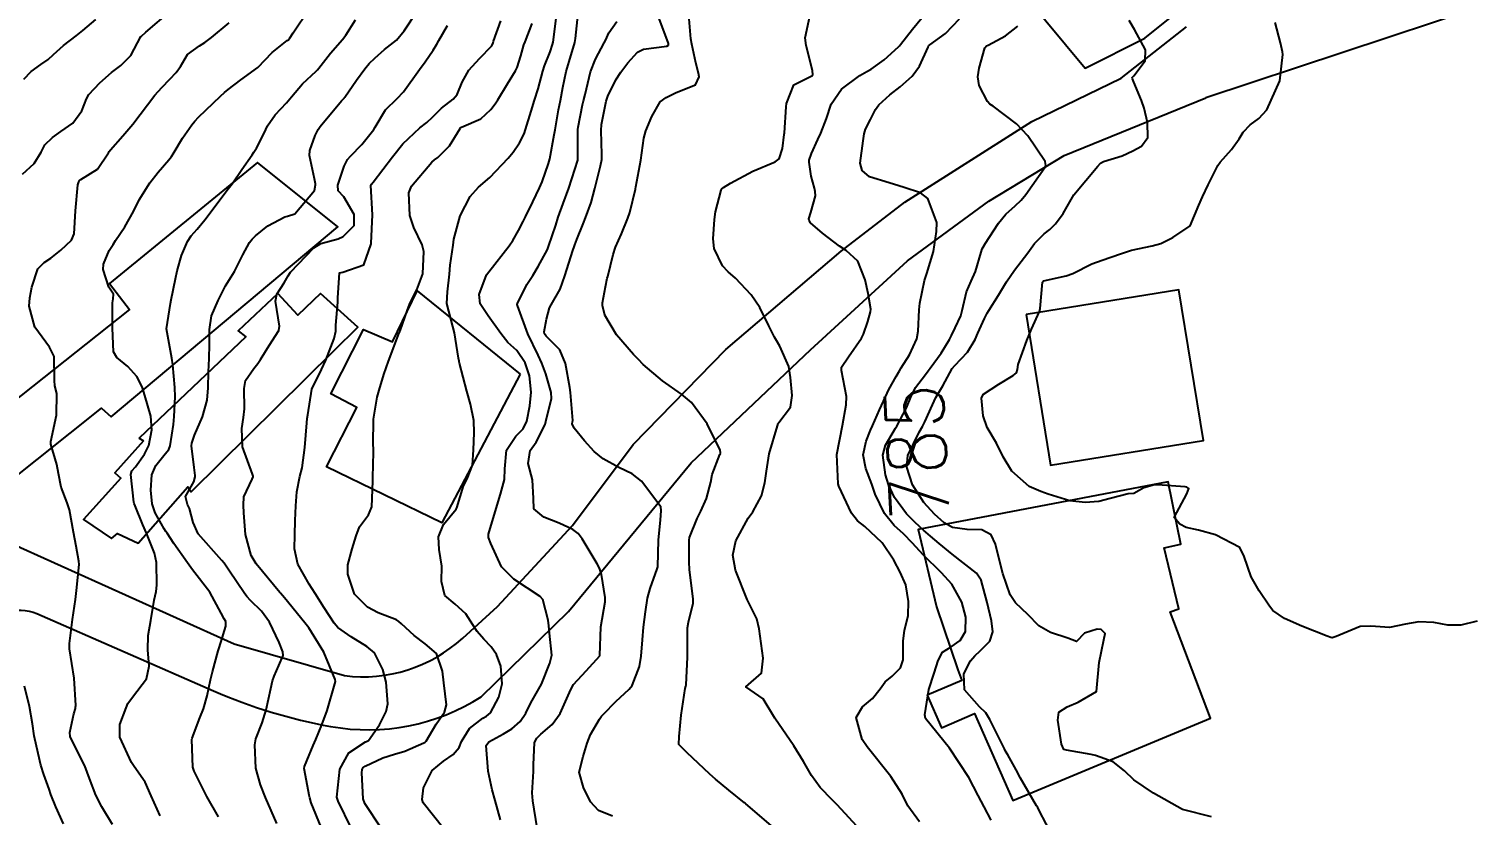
# Model space of a CAD drawing. Header units: metres. Extents: x 318500 to 325275, y 7408834 to 7428799.
# Drawn here: x 323263 to 323362, y 7421128.1 to 7421182 of the extents above; entities that cross this region are included whole.
import ezdxf
from ezdxf.enums import TextEntityAlignment as Align

# ---------------------------------------------------------------- set-up
doc = ezdxf.new("R2010")
doc.units = ezdxf.units.M
doc.header["$MEASUREMENT"] = 0
for name, color, linetype in [('Cotas', 45, 'Continuous'), ('Curvas de Nivel 1m', 11, 'Continuous'), ('Curvas de Nivel 5m', 15, 'Continuous'), ('Edificações', 30, 'Continuous'), ('Vias Primárias', 230, 'Continuous'), ('Vias Secundárias', 230, 'Continuous')]:
    doc.layers.add(name, color=color, linetype=linetype)
doc.styles.add('Style-STANDARD', font='STANDARD.shx')

msp = doc.modelspace()

# ---------------------------------------------------------------- linework, layer by layer
at = {"layer": 'Curvas de Nivel 1m', "flags": 128}
for points, elevation in [([(323271.96, 7421128.074), (323271.352, 7421129.439), (323270.926, 7421130.383), (323270.181, 7421131.457), (323270.004, 7421131.716), (323269.206, 7421133.468), (323269.194, 7421134.317), (323269.62, 7421135.464), (323269.756, 7421135.77), (323270.067, 7421136.207), (323271.014, 7421137.446), (323271.215, 7421138.321), (323271.115, 7421139.445), (323271.141, 7421140.428), (323271.328, 7421141.442), (323271.553, 7421142.838), (323271.688, 7421143.437), (323271.738, 7421143.864), (323271.703, 7421145.437), (323271.582, 7421146.057), (323271.03, 7421147.448), (323270.781, 7421148.007), (323270.238, 7421149.309), (323270.176, 7421149.461), (323270.149, 7421149.554), (323269.949, 7421151.463), (323270.024, 7421151.712), (323270.278, 7421151.98), (323270.892, 7421152.85), (323271.177, 7421153.447), (323271.395, 7421154.528), (323271.318, 7421155.445), (323270.913, 7421156.88), (323270.722, 7421157.454), (323270.361, 7421158.183), (323269.748, 7421158.846), (323268.982, 7421159.481), (323268.764, 7421159.872), (323268.705, 7421161.485), (323268.692, 7421163.22), (323268.738, 7421163.485), (323268.764, 7421163.815), (323268.438, 7421164.284), (323268.046, 7421165.494), (323268.087, 7421165.863), (323268.47, 7421166.796), (323268.735, 7421167.227), (323268.905, 7421167.484), (323269.546, 7421168.423), (323270.128, 7421169.466), (323270.518, 7421170.281), (323271.247, 7421171.449), (323271.815, 7421172.167), (323272.554, 7421173.029), (323272.733, 7421173.252), (323272.85, 7421173.427), (323273.494, 7421174.503), (323274.125, 7421175.415), (323274.334, 7421175.672), (323274.595, 7421175.952), (323276.093, 7421177.388), (323276.367, 7421177.63), (323276.617, 7421177.834), (323277.489, 7421178.505), (323278.64, 7421179.35), (323279.63, 7421180.366), (323280.668, 7421181.185), (323280.747, 7421181.251), (323280.811, 7421181.328), (323281.074, 7421181.724), (323282.148, 7421183.308)], 772), ([(323279.953, 7421127.535), (323279.177, 7421129.332), (323278.841, 7421130.19), (323278.522, 7421131.342), (323278.432, 7421132.936), (323278.511, 7421133.343), (323278.938, 7421134.445), (323279.216, 7421135.333), (323279.534, 7421136.788), (323279.659, 7421137.326), (323279.763, 7421137.647), (323280.096, 7421138.373), (323280.376, 7421139.048), (323280.366, 7421139.317), (323280.119, 7421139.938), (323279.437, 7421141.331), (323278.894, 7421142.085), (323278.155, 7421142.83), (323277.904, 7421143.1), (323277.72, 7421143.357), (323276.719, 7421144.835), (323276.343, 7421145.378), (323276.193, 7421145.572), (323274.553, 7421147.397), (323274.228, 7421148.173), (323273.962, 7421149.129), (323273.836, 7421149.406), (323273.703, 7421149.954), (323274.263, 7421150.965), (323274.366, 7421151.301), (323274.364, 7421151.399), (323274.278, 7421151.947), (323274.104, 7421153.412), (323274.118, 7421153.595), (323274.307, 7421154.157), (323274.849, 7421155.402), (323275.181, 7421156.553), (323275.256, 7421157.396), (323275.265, 7421158.498), (323275.309, 7421159.396), (323275.348, 7421160.354), (323275.328, 7421161.396), (323275.48, 7421162.328), (323275.926, 7421163.388), (323276.445, 7421164.379), (323276.832, 7421164.996), (323277.06, 7421165.371), (323277.622, 7421166.513), (323278.078, 7421167.356), (323278.257, 7421167.58), (323278.487, 7421167.802), (323279.341, 7421168.498), (323280.507, 7421169.115), (323280.673, 7421169.162), (323281.188, 7421169.32), (323282.526, 7421170.911), (323282.599, 7421171.299), (323282.602, 7421171.369), (323282.536, 7421171.72), (323282.192, 7421173.306), (323282.212, 7421173.659), (323282.581, 7421174.696), (323282.779, 7421175.105), (323282.912, 7421175.295), (323284.387, 7421177.053), (323284.573, 7421177.271), (323284.59, 7421177.291), (323284.611, 7421177.32), (323285.411, 7421178.484), (323285.976, 7421179.257), (323286.281, 7421179.618), (323286.651, 7421179.995), (323287.329, 7421180.571), (323288.14, 7421181.228), (323288.676, 7421181.866), (323289.571, 7421183.207)], 774), ([(323295.278, 7421127.802), (323294.899, 7421129.126), (323294.702, 7421129.844), (323294.42, 7421131.134), (323294.279, 7421132.884), (323294.462, 7421133.134), (323295.468, 7421133.689), (323296.044, 7421134.034), (323296.617, 7421134.539), (323296.999, 7421135.101), (323297.343, 7421135.822), (323298.08, 7421137.09), (323298.646, 7421138.537), (323298.774, 7421139.08), (323298.629, 7421140.586), (323298.581, 7421141.083), (323298.537, 7421141.477), (323298.158, 7421142.893), (323297.987, 7421143.092), (323296.178, 7421144.284), (323295.326, 7421145.123), (323294.616, 7421146.731), (323294.458, 7421147.136), (323294.456, 7421147.371), (323294.971, 7421149.129), (323295.278, 7421150.102), (323295.541, 7421151.121), (323295.56, 7421151.842), (323295.676, 7421153.119), (323296.31, 7421154.082), (323296.832, 7421154.588), (323297.081, 7421155.102), (323297.271, 7421156.166), (323297.361, 7421157.1), (323297.259, 7421158.208), (323296.966, 7421159.104), (323296.388, 7421159.948), (323295.769, 7421160.494), (323295.287, 7421161.127), (323294.418, 7421162.337), (323293.883, 7421163.148), (323293.798, 7421163.792), (323294.318, 7421165.142), (323294.462, 7421165.347), (323295.871, 7421167.119), (323296.109, 7421167.492), (323296.496, 7421168.186), (323296.823, 7421168.789), (323296.977, 7421169.105), (323297.49, 7421170.136), (323297.948, 7421171.096), (323298.121, 7421171.517), (323298.557, 7421172.755), (323298.646, 7421173.089), (323298.947, 7421174.723), (323299.002, 7421175.084), (323299.25, 7421176.441), (323299.369, 7421177.079), (323299.531, 7421177.979), (323299.768, 7421179.073), (323299.964, 7421179.756), (323300.366, 7421181.065), (323300.413, 7421181.325), (323300.577, 7421183.062)], 779), ([(323302.949, 7421128.036), (323301.971, 7421128.434), (323301.441, 7421129.038), (323300.961, 7421130.017), (323300.659, 7421131.05), (323300.935, 7421132.128), (323301.21, 7421133.042), (323301.443, 7421133.635), (323302.055, 7421134.697), (323302.196, 7421134.891), (323302.313, 7421135.027), (323303.174, 7421135.914), (323304.077, 7421136.745), (323304.285, 7421137.007), (323304.787, 7421138.312), (323304.91, 7421138.998), (323304.986, 7421140.138), (323305.056, 7421140.996), (323305.194, 7421142.038), (323305.346, 7421142.992), (323305.517, 7421143.642), (323306.01, 7421144.983), (323306.04, 7421145.134), (323306.087, 7421146.982), (323306.233, 7421148.319), (323306.28, 7421148.979), (323306.244, 7421149.24), (323304.915, 7421151), (323304.277, 7421151.508), (323303.372, 7421151.931), (323302.292, 7421152.519), (323301.675, 7421153.039), (323301.02, 7421153.762), (323300.316, 7421154.628), (323300.181, 7421154.925), (323300.204, 7421155.062), (323300.219, 7421155.164), (323300.056, 7421157.064), (323300.009, 7421157.412), (323299.712, 7421159.07), (323299.321, 7421160.008), (323298.398, 7421160.933), (323298.29, 7421161.091), (323298.257, 7421161.237), (323298.415, 7421162.108), (323298.628, 7421162.886), (323298.733, 7421163.085), (323299.362, 7421164.161), (323299.675, 7421165.072), (323300.214, 7421166.801), (323300.305, 7421167.063), (323300.351, 7421167.192), (323300.487, 7421167.552), (323300.934, 7421168.623), (323301.094, 7421169.051), (323301.468, 7421170.104), (323301.73, 7421171.042), (323302.116, 7421172.597), (323302.204, 7421173.035), (323302.218, 7421173.382), (323302.163, 7421175.036), (323302.197, 7421175.435), (323302.515, 7421177.032), (323302.623, 7421177.375), (323303.168, 7421178.492), (323303.501, 7421179.021), (323303.996, 7421179.67), (323304.661, 7421180.405), (323305.062, 7421180.606), (323306.667, 7421180.801), (323306.775, 7421180.872), (323306.772, 7421180.978), (323306.674, 7421181.243), (323306.015, 7421182.99)], 781), ([(323313.956, 7421127.26), (323312.061, 7421128.899), (323312.016, 7421128.935), (323311.981, 7421128.968), (323310.91, 7421129.837), (323309.996, 7421130.57), (323309.603, 7421130.934), (323308.022, 7421132.397), (323307.493, 7421132.958), (323307.499, 7421133.497), (323307.644, 7421134.956), (323307.912, 7421136.787), (323307.965, 7421136.952), (323307.981, 7421137.052), (323308.078, 7421138.95), (323308.079, 7421138.982), (323308.087, 7421140.951), (323308.144, 7421141.331), (323308.462, 7421142.642), (323308.465, 7421142.947), (323308.216, 7421144.923), (323308.216, 7421144.95), (323308.198, 7421145.45), (323308.188, 7421146.95), (323308.222, 7421147.139), (323308.748, 7421148.432), (323308.999, 7421148.942), (323309.383, 7421149.809), (323309.666, 7421150.936), (323309.766, 7421151.447), (323310.299, 7421152.831), (323310.328, 7421152.901), (323310.339, 7421152.929), (323310.346, 7421152.974), (323310.302, 7421153.134), (323309.419, 7421154.939), (323308.342, 7421156.387), (323307.664, 7421156.96), (323306.364, 7421157.886), (323305.043, 7421159), (323304.718, 7421159.34), (323304.387, 7421159.686), (323303.204, 7421161.022), (323302.42, 7421162.365), (323302.246, 7421163.033), (323302.247, 7421163.219), (323302.449, 7421164.307), (323302.58, 7421164.907), (323302.609, 7421165.029), (323302.977, 7421166.523), (323303.156, 7421167.023), (323303.566, 7421167.947), (323303.987, 7421169.015), (323304.116, 7421169.414), (323304.509, 7421171.01), (323304.511, 7421171.04), (323304.542, 7421171.173), (323304.885, 7421173.005), (323305.08, 7421174.505), (323305.211, 7421175.001), (323305.622, 7421175.978), (323306.213, 7421176.986), (323306.623, 7421177.289), (323307.299, 7421177.642), (323308.632, 7421178.156), (323308.875, 7421178.71), (323308.835, 7421178.948), (323308.651, 7421179.666), (323308.383, 7421180.954), (323308.312, 7421181.319), (323308.17, 7421182.958)], 782), ([(323319.954, 7421127.064), (323318.326, 7421128.815), (323318.156, 7421128.991), (323317.983, 7421129.165), (323317.17, 7421130.01), (323316.56, 7421130.842), (323316.014, 7421131.784), (323315.366, 7421132.857), (323314.058, 7421134.753), (323313.989, 7421134.871), (323313.266, 7421136.076), (323312.08, 7421136.9), (323313.14, 7421137.839), (323313.268, 7421138.883), (323313.117, 7421139.878), (323312.992, 7421140.887), (323312.819, 7421141.562), (323312.16, 7421142.9), (323311.366, 7421144.912), (323311.19, 7421145.93), (323311.388, 7421146.912), (323312.236, 7421148.455), (323312.541, 7421148.895), (323313.137, 7421150.006), (323313.378, 7421150.883), (323313.48, 7421151.684), (323313.666, 7421152.88), (323314.232, 7421154.784), (323314.253, 7421154.871), (323314.263, 7421154.929), (323314.322, 7421155.013), (323315.137, 7421156.063), (323315.256, 7421156.861), (323315.13, 7421158.101), (323315.008, 7421158.864), (323314.394, 7421160.243), (323314.167, 7421160.643), (323314.044, 7421160.875), (323313.652, 7421161.641), (323313.03, 7421162.891), (323312.443, 7421163.778), (323311.364, 7421164.916), (323310.872, 7421165.332), (323310.468, 7421165.765), (323309.897, 7421166.936), (323309.827, 7421167.6), (323309.931, 7421168.936), (323310.004, 7421169.448), (323310.371, 7421170.932), (323310.431, 7421171.041), (323310.542, 7421171.127), (323311.032, 7421171.41), (323312.553, 7421172.24), (323314.075, 7421172.877), (323314.359, 7421173.078), (323314.574, 7421173.786), (323314.7, 7421174.758), (323314.71, 7421174.869), (323314.835, 7421176.65), (323314.855, 7421176.868), (323315.348, 7421178.147), (323316.64, 7421178.806), (323316.666, 7421178.85), (323316.644, 7421179.148), (323316.214, 7421180.855), (323316.145, 7421181.388), (323316.448, 7421182.853)], 783), ([(323262.625, 7421178.541), (323263.122, 7421179.073), (323263.784, 7421179.553), (323264.292, 7421179.899), (323264.65, 7421180.225), (323265.331, 7421180.858), (323266.197, 7421181.517), (323266.674, 7421181.886), (323267.56, 7421182.623)], 769), ([(323268.696, 7421127.473), (323267.968, 7421128.684), (323267.547, 7421129.486), (323267.124, 7421130.625), (323266.798, 7421131.498), (323266.023, 7421133.024), (323265.799, 7421133.513), (323265.763, 7421133.785), (323266.053, 7421135.051), (323266.15, 7421135.418), (323266.171, 7421135.508), (323266.176, 7421135.623), (323266.08, 7421137.51), (323265.756, 7421139.515), (323265.748, 7421139.883), (323265.945, 7421141.513), (323266.154, 7421142.902), (323266.234, 7421143.509), (323266.405, 7421145.289), (323266.4, 7421145.507), (323266.206, 7421146.552), (323266.033, 7421147.513), (323265.744, 7421149.026), (323265.588, 7421149.52), (323265.19, 7421150.592), (323264.988, 7421151.529), (323264.884, 7421152.136), (323264.476, 7421153.537), (323264.474, 7421153.718), (323264.86, 7421155.532), (323264.876, 7421156.998), (323264.75, 7421157.534), (323264.723, 7421157.904), (323264.707, 7421159.535), (323264.38, 7421160.182), (323263.373, 7421161.55), (323262.998, 7421162.984), (323263.04, 7421163.561), (323263.179, 7421164.301), (323263.586, 7421165.553), (323264.025, 7421165.978), (323264.461, 7421166.281), (323265.166, 7421166.833), (323265.885, 7421167.519), (323266.063, 7421167.94), (323266.152, 7421169.515), (323266.331, 7421171.316), (323266.392, 7421171.512), (323266.445, 7421171.597), (323266.532, 7421171.66), (323267.665, 7421172.377), (323268.421, 7421173.491), (323268.473, 7421173.58), (323268.563, 7421173.697), (323269.393, 7421174.663), (323270.084, 7421175.468), (323270.597, 7421176.131), (323271.603, 7421177.445), (323272.082, 7421177.974), (323272.627, 7421178.544), (323273.058, 7421179.002), (323273.347, 7421179.423), (323273.842, 7421180.228), (323274.661, 7421180.827), (323275.017, 7421181.052), (323275.467, 7421181.398), (323276.68, 7421182.409)], 771), ([(323275.959, 7421127.999), (323275.148, 7421129.388), (323274.277, 7421131.118), (323274.198, 7421131.398), (323274.128, 7421133.3), (323274.142, 7421133.399), (323274.666, 7421134.779), (323274.928, 7421135.391), (323275.174, 7421136.283), (323275.407, 7421137.387), (323275.541, 7421137.932), (323275.943, 7421139.382), (323275.982, 7421139.511), (323276.119, 7421139.953), (323276.456, 7421141.054), (323276.446, 7421141.375), (323276.343, 7421141.578), (323276.146, 7421141.965), (323275.368, 7421143.388), (323274.183, 7421144.934), (323273.827, 7421145.405), (323272.894, 7421146.735), (323272.429, 7421147.427), (323272.345, 7421147.551), (323272.223, 7421147.724), (323271.617, 7421148.822), (323271.414, 7421149.442), (323271.31, 7421150.388), (323271.397, 7421151.443), (323271.653, 7421152.066), (323272.292, 7421152.871), (323272.562, 7421153.16), (323272.648, 7421153.427), (323272.864, 7421154.875), (323272.928, 7421155.424), (323272.976, 7421156.788), (323272.968, 7421157.424), (323272.829, 7421158.97), (323272.765, 7421159.426), (323272.4, 7421161.43), (323272.672, 7421163.182), (323272.713, 7421163.427), (323273.007, 7421164.862), (323273.13, 7421165.423), (323273.421, 7421166.465), (323273.836, 7421167.416), (323274.094, 7421167.806), (323274.493, 7421168.27), (323275.009, 7421168.896), (323275.373, 7421169.397), (323276.525, 7421170.905), (323276.89, 7421171.375), (323277.557, 7421172.353), (323278.254, 7421173.355), (323278.383, 7421173.533), (323278.567, 7421173.828), (323279.08, 7421174.848), (323279.313, 7421175.343), (323279.834, 7421176.101), (323280.606, 7421176.931), (323280.945, 7421177.325), (323281.715, 7421178.222), (323282.637, 7421179.086), (323282.744, 7421179.193), (323282.824, 7421179.297), (323283.615, 7421180.326), (323284.45, 7421181.273), (323284.673, 7421181.569), (323285.345, 7421182.602)], 773), ([(323285.045, 7421127.254), (323284.16, 7421129.084), (323284.079, 7421129.269), (323284.069, 7421129.356), (323284.274, 7421131.266), (323284.878, 7421132.396), (323286.029, 7421133.142), (323286.098, 7421133.17), (323286.223, 7421133.238), (323286.983, 7421134.294), (323287.438, 7421135.226), (323287.543, 7421135.747), (323287.443, 7421137.226), (323287.218, 7421138.104), (323286.636, 7421139.235), (323286.116, 7421139.674), (323285.05, 7421140.333), (323284.136, 7421140.976), (323283.869, 7421141.274), (323283.182, 7421142.316), (323282.568, 7421143.294), (323282.17, 7421143.943), (323281.399, 7421145.308), (323281.167, 7421146.354), (323281.186, 7421147.316), (323281.211, 7421148.297), (323281.248, 7421149.315), (323281.309, 7421150.259), (323281.529, 7421151.311), (323281.678, 7421151.91), (323281.869, 7421153.306), (323282.006, 7421154.994), (323282.033, 7421155.304), (323282.073, 7421155.554), (323282.35, 7421157.3), (323283.018, 7421158.642), (323283.312, 7421159.286), (323283.884, 7421160.767), (323283.982, 7421161.276), (323283.996, 7421161.687), (323284.124, 7421163.275), (323284.137, 7421163.572), (323284.25, 7421165.273), (323284.461, 7421165.327), (323285.904, 7421165.817), (323286.411, 7421167.251), (323286.412, 7421167.319), (323286.51, 7421169.25), (323286.39, 7421171.251), (323286.433, 7421171.359), (323286.542, 7421171.498), (323287.864, 7421173.23), (323288.574, 7421174.122), (323289.733, 7421175.203), (323290.221, 7421175.57), (323290.601, 7421175.934), (323291.231, 7421176.564), (323292.024, 7421177.176), (323292.299, 7421177.498), (323292.632, 7421178.349), (323293.099, 7421179.163), (323293.84, 7421179.965), (323294.665, 7421180.838), (323294.767, 7421181.04), (323294.8, 7421181.138), (323295.288, 7421182.534)], 776), ([(323287.087, 7421127.229), (323285.975, 7421128.909), (323285.854, 7421129.242), (323285.766, 7421131.012), (323285.788, 7421131.243), (323285.863, 7421131.381), (323286.004, 7421131.482), (323287.204, 7421132.036), (323288.016, 7421132.296), (323288.727, 7421132.502), (323290.028, 7421133.07), (323290.104, 7421133.114), (323290.169, 7421133.188), (323290.871, 7421134.354), (323291.438, 7421135.176), (323291.569, 7421135.671), (323291.38, 7421137.177), (323291.289, 7421137.981), (323290.878, 7421139.182), (323290.12, 7421139.859), (323289.348, 7421140.421), (323288.483, 7421141.215), (323288.311, 7421141.387), (323288.143, 7421141.491), (323286.895, 7421141.987), (323286.151, 7421142.373), (323285.272, 7421143.259), (323284.811, 7421144.633), (323284.82, 7421145.264), (323285.102, 7421146.366), (323285.385, 7421147.258), (323285.605, 7421147.878), (323286.235, 7421148.704), (323286.458, 7421149.247), (323286.519, 7421150.994), (323286.521, 7421151.246), (323286.563, 7421152.979), (323286.561, 7421153.246), (323286.554, 7421153.498), (323286.575, 7421155.246), (323286.831, 7421156.754), (323286.95, 7421157.241), (323287.285, 7421158.318), (323287.606, 7421159.232), (323288.337, 7421161.158), (323288.367, 7421161.22), (323288.376, 7421161.245), (323288.401, 7421161.299), (323288.896, 7421162.74), (323289.074, 7421163.21), (323289.54, 7421164.108), (323289.939, 7421165.198), (323290.022, 7421166.743), (323289.909, 7421167.199), (323289.332, 7421168.373), (323289.058, 7421169.212), (323288.989, 7421170.757), (323289.163, 7421171.211), (323290.557, 7421172.847), (323290.74, 7421173.007), (323290.977, 7421173.186), (323291.767, 7421173.983), (323292.498, 7421175.171), (323292.539, 7421175.222), (323292.591, 7421175.252), (323293.918, 7421175.833), (323294.61, 7421176.458), (323294.903, 7421176.849), (323295.078, 7421177.133), (323295.744, 7421178.236), (323296.294, 7421179.115), (323296.409, 7421179.348), (323296.656, 7421180.147), (323296.876, 7421180.898), (323296.956, 7421181.107), (323297.44, 7421182.351)], 777), ([(323291.396, 7421127.168), (323289.977, 7421128.964), (323289.903, 7421129.191), (323289.988, 7421129.992), (323290.589, 7421131.181), (323291.369, 7421131.81), (323292.017, 7421132.279), (323292.428, 7421132.752), (323292.6, 7421133.154), (323293.14, 7421134.057), (323294.054, 7421134.756), (323294.299, 7421134.894), (323294.581, 7421135.132), (323295.155, 7421136.208), (323295.375, 7421137.121), (323295.29, 7421138.314), (323294.998, 7421139.127), (323294.628, 7421139.643), (323294.125, 7421140.166), (323293.681, 7421140.695), (323293.385, 7421141.151), (323292.888, 7421141.899), (323292.154, 7421142.562), (323291.464, 7421143.177), (323291.235, 7421144.119), (323291.249, 7421145.179), (323291.069, 7421146.32), (323291.025, 7421147.182), (323291.369, 7421148.038), (323292.239, 7421149.09), (323292.271, 7421149.17), (323292.741, 7421150.685), (323292.992, 7421151.159), (323293.344, 7421152.094), (323293.42, 7421153.153), (323293.473, 7421154.314), (323293.452, 7421155.153), (323293.218, 7421156.275), (323292.972, 7421157.161), (323292.472, 7421159.075), (323292.442, 7421159.169), (323292.428, 7421159.217), (323292.383, 7421159.433), (323292.113, 7421161.173), (323291.993, 7421161.587), (323291.592, 7421163.178), (323291.648, 7421163.972), (323291.772, 7421165.177), (323291.832, 7421165.811), (323292.027, 7421167.175), (323292.072, 7421167.588), (323292.51, 7421169.17), (323293.183, 7421170.508), (323293.77, 7421171.152), (323294.547, 7421171.806), (323295.791, 7421173.122), (323296.139, 7421173.544), (323296.576, 7421174.179), (323296.883, 7421174.81), (323296.986, 7421175.106), (323297.368, 7421176.343), (323297.604, 7421177.1), (323297.848, 7421177.877), (323298.177, 7421179.095), (323298.291, 7421179.448), (323298.66, 7421180.411), (323298.837, 7421180.917), (323298.879, 7421181.087), (323299.086, 7421182.692)], 778), ([(323323.964, 7421127.662), (323323.17, 7421128.752), (323322.771, 7421129.542), (323322, 7421130.77), (323320.38, 7421132.786), (323320.038, 7421133.293), (323319.62, 7421134.797), (323320.068, 7421135.545), (323320.744, 7421136.113), (323321.282, 7421136.778), (323321.603, 7421137.259), (323322.093, 7421137.628), (323322.663, 7421138.2), (323322.855, 7421138.759), (323322.838, 7421140.051), (323322.928, 7421140.758), (323323.181, 7421141.785), (323323.215, 7421142.754), (323323.028, 7421143.906), (323322.651, 7421144.763), (323322.202, 7421145.59), (323321.407, 7421146.778), (323320.231, 7421147.889), (323319.71, 7421148.273), (323319.316, 7421148.804), (323318.436, 7421150.649), (323318.396, 7421150.818), (323318.3, 7421152.82), (323318.689, 7421154.814), (323318.932, 7421156.22), (323318.977, 7421156.811), (323318.616, 7421158.577), (323318.619, 7421158.816), (323319.095, 7421159.518), (323319.992, 7421160.796), (323320.13, 7421161.068), (323320.417, 7421161.932), (323320.617, 7421162.598), (323320.632, 7421162.788), (323320.446, 7421163.864), (323320.237, 7421164.793), (323319.748, 7421166.076), (323318.949, 7421166.813), (323318.484, 7421167.104), (323317.331, 7421168.004), (323316.508, 7421168.71), (323316.405, 7421168.851), (323316.39, 7421168.974), (323316.518, 7421169.408), (323316.838, 7421170.543), (323316.824, 7421170.846), (323316.764, 7421171.068), (323316.55, 7421171.897), (323316.409, 7421172.852), (323316.416, 7421172.998), (323316.569, 7421173.447), (323317.012, 7421174.415), (323317.207, 7421174.841), (323317.585, 7421175.855), (323317.927, 7421176.83), (323318.63, 7421177.856), (323319.88, 7421178.801), (323320.365, 7421179.073), (323320.647, 7421179.234), (323321.557, 7421179.88), (323322.53, 7421180.771), (323322.603, 7421180.839), (323322.672, 7421180.918), (323323.477, 7421181.969), (323324.114, 7421182.749)], 784), ([(323333.124, 7421126.618), (323332.167, 7421128.439), (323332.068, 7421128.629), (323331.982, 7421128.757), (323330.882, 7421130.647), (323330.595, 7421131.231), (323330.026, 7421132.257), (323329.862, 7421132.496), (323329.777, 7421132.664), (323329.546, 7421133.159), (323328.783, 7421134.679), (323328.513, 7421135.132), (323328.068, 7421135.529), (323327.041, 7421136.7), (323326.993, 7421137.805), (323327.462, 7421138.696), (323327.765, 7421139.043), (323328.12, 7421139.364), (323328.777, 7421140.034), (323328.99, 7421140.677), (323328.897, 7421141.428), (323328.603, 7421142.683), (323328.183, 7421144.227), (323327.865, 7421144.693), (323326.209, 7421145.997), (323325.311, 7421146.724), (323324.714, 7421147.222), (323324.229, 7421147.65), (323323.662, 7421148.176), (323323.07, 7421148.758), (323322.257, 7421149.872), (323321.834, 7421150.774), (323321.626, 7421151.431), (323321.459, 7421152.778), (323321.628, 7421153.456), (323322.319, 7421154.634), (323322.403, 7421154.769), (323323.081, 7421156.017), (323323.378, 7421156.755), (323323.695, 7421157.415), (323324.373, 7421158.304), (323324.564, 7421158.551), (323324.694, 7421158.735), (323325.441, 7421159.775), (323326.02, 7421160.716), (323326.146, 7421160.972), (323326.412, 7421161.499), (323326.795, 7421162.336), (323326.894, 7421162.705), (323327.183, 7421163.969), (323327.502, 7421164.7), (323327.794, 7421165.37), (323328.183, 7421166.693), (323328.268, 7421166.908), (323328.489, 7421167.306), (323329.039, 7421168.145), (323329.381, 7421168.677), (323329.883, 7421169.306), (323330.528, 7421169.873), (323330.931, 7421170.257), (323331.241, 7421170.649), (323332.559, 7421172.497), (323332.61, 7421172.639), (323332.564, 7421172.909), (323331.394, 7421174.652), (323330.602, 7421175.493), (323329.018, 7421176.684), (323328.777, 7421176.843), (323328.623, 7421177.008), (323328.042, 7421178.104), (323327.957, 7421178.7), (323328.058, 7421179.29), (323328.436, 7421180.694), (323328.545, 7421180.819), (323328.673, 7421180.879), (323329.85, 7421181.505), (323330.693, 7421182.173)], 786), ([(323343.973, 7421128.003), (323341.98, 7421128.5), (323339.996, 7421129.628), (323338.647, 7421130.544), (323338.016, 7421131.152), (323337.24, 7421131.779), (323336.026, 7421132.214), (323335.714, 7421132.272), (323334.03, 7421132.561), (323333.846, 7421132.612), (323333.681, 7421132.968), (323333.449, 7421134.616), (323333.501, 7421135.183), (323334.074, 7421135.526), (323334.829, 7421135.849), (323336.09, 7421136.58), (323336.266, 7421138.578), (323336.586, 7421140.12), (323336.672, 7421140.572), (323336.406, 7421140.838), (323336.143, 7421140.865), (323335.267, 7421140.593), (323334.708, 7421140.024), (323334.135, 7421140.25), (323332.93, 7421140.622), (323332.144, 7421141.076), (323331.38, 7421141.869), (323330.543, 7421142.654), (323330.168, 7421143.221), (323329.676, 7421144.668), (323329.483, 7421145.388), (323329.173, 7421146.676), (323328.872, 7421147.326), (323328.23, 7421147.667), (323327.24, 7421147.69), (323326.231, 7421147.821), (323325.657, 7421148.142), (323324.985, 7421148.729), (323324.252, 7421149.539), (323323.494, 7421150.752), (323323.091, 7421151.955), (323323.16, 7421152.757), (323323.938, 7421154.367), (323324.174, 7421154.742), (323324.226, 7421154.837), (323324.325, 7421155.075), (323324.847, 7421156.228), (323325.093, 7421156.729), (323325.557, 7421157.528), (323326.213, 7421158.713), (323326.382, 7421158.928), (323327.264, 7421159.828), (323327.789, 7421160.696), (323327.966, 7421161.135), (323328.422, 7421162.151), (323328.609, 7421162.506), (323328.724, 7421162.686), (323329.38, 7421163.742), (323329.919, 7421164.668), (323330.468, 7421165.448), (323331.389, 7421166.646), (323331.848, 7421167.281), (323332.5, 7421167.94), (323332.889, 7421168.242), (323333.279, 7421168.622), (323333.805, 7421169.333), (323334.54, 7421170.61), (323336.171, 7421172.586), (323336.355, 7421172.791), (323336.565, 7421172.899), (323337.836, 7421173.303), (323338.576, 7421173.627), (323339.177, 7421173.955), (323339.598, 7421174.545), (323339.582, 7421175.568), (323339.353, 7421176.549), (323339.16, 7421177.086), (323338.638, 7421178.349), (323338.555, 7421178.561), (323338.535, 7421178.668), (323338.643, 7421178.778), (323339.41, 7421179.798), (323339.441, 7421180.548), (323338.691, 7421181.946), (323338.33, 7421182.564)], 787), ([(323362.158, 7421141.404), (323361.039, 7421141.133), (323360.153, 7421141.141), (323359.203, 7421141.321), (323358.156, 7421141.366), (323357.245, 7421141.208), (323356.15, 7421140.974), (323354.878, 7421141.056), (323354.15, 7421141.035), (323352.498, 7421140.365), (323352.235, 7421140.273), (323352.139, 7421140.284), (323351.894, 7421140.372), (323350.15, 7421141.059), (323348.972, 7421141.594), (323348.166, 7421142.134), (323347.934, 7421142.424), (323347.225, 7421143.479), (323346.69, 7421144.442), (323346.211, 7421145.847), (323345.899, 7421146.453), (323344.233, 7421147.325), (323343.082, 7421147.643), (323342.24, 7421147.835), (323341.793, 7421148.057), (323341.418, 7421148.512), (323342.266, 7421150.124), (323342.413, 7421150.498), (323342.271, 7421150.593), (323342.161, 7421150.612), (323340.273, 7421150.745), (323340.061, 7421150.744), (323339.33, 7421150.539), (323338.652, 7421150.158), (323338.264, 7421150.121), (323337.024, 7421149.803), (323336.255, 7421149.6), (323335.321, 7421149.527), (323334.256, 7421149.646), (323332.772, 7421150.115), (323332.265, 7421150.295), (323331.479, 7421150.642), (323330.285, 7421151.688), (323329.699, 7421152.669), (323329.237, 7421153.604), (323328.6, 7421154.686), (323328.332, 7421155.477), (323328.222, 7421156.691), (323328.253, 7421156.79), (323328.354, 7421156.964), (323329.403, 7421157.635), (323330.374, 7421158.237), (323330.609, 7421158.424), (323330.678, 7421158.656), (323330.732, 7421159.004), (323331.311, 7421160.646), (323331.63, 7421161.424), (323332.179, 7421162.634), (323332.227, 7421162.839), (323332.386, 7421164.631), (323332.461, 7421164.719), (323334.021, 7421165.058), (323334.466, 7421165.233), (323335.764, 7421165.882), (323336.476, 7421166.138), (323337.734, 7421166.567), (323338.278, 7421166.767), (323338.484, 7421166.832), (323339.91, 7421167.117), (323340.491, 7421167.286), (323341.313, 7421167.703), (323342.51, 7421168.5), (323343.107, 7421169.918), (323343.356, 7421170.492), (323343.738, 7421171.298), (323344.323, 7421172.482), (323344.407, 7421172.637), (323344.566, 7421172.847), (323345.331, 7421173.717), (323345.86, 7421174.461), (323346.143, 7421174.911), (323346.604, 7421175.411), (323347.211, 7421175.841), (323347.752, 7421176.433), (323348.64, 7421178.42), (323348.841, 7421180.245), (323348.833, 7421180.418), (323348.679, 7421181.032), (323348.33, 7421182.426)], 788)]:
    msp.add_lwpolyline(points, dxfattribs=dict(at, elevation=elevation))
at = {"layer": 'Curvas de Nivel 5m', "flags": 128}
for points, elevation in [([(323262.537, 7421172.038), (323263.337, 7421172.769), (323263.81, 7421173.551), (323264.066, 7421174.05), (323264.575, 7421174.556), (323265.16, 7421174.952), (323265.982, 7421175.519), (323266.599, 7421176.382), (323266.908, 7421177.206), (323267.082, 7421177.505), (323267.834, 7421178.285), (323268.633, 7421179.004), (323268.906, 7421179.216), (323269.277, 7421179.48), (323269.954, 7421180.167), (323270.644, 7421181.46), (323270.67, 7421181.493), (323270.974, 7421181.756), (323272.688, 7421183.229)], 770), ([(323282.981, 7421127.285), (323282.304, 7421128.966), (323282.2, 7421129.297), (323282.161, 7421129.477), (323281.992, 7421130.47), (323281.833, 7421131.302), (323281.853, 7421131.451), (323282.008, 7421131.828), (323282.44, 7421132.877), (323282.612, 7421133.291), (323283.022, 7421134.308), (323283.387, 7421135.28), (323283.926, 7421137.12), (323283.959, 7421137.272), (323283.938, 7421137.417), (323283.16, 7421139.284), (323282.135, 7421140.948), (323281.864, 7421141.303), (323280.472, 7421143.002), (323280.205, 7421143.32), (323280.161, 7421143.374), (323278.529, 7421145.345), (323278.198, 7421145.903), (323277.81, 7421147.356), (323277.698, 7421148.822), (323277.657, 7421149.359), (323277.69, 7421149.917), (323278.267, 7421151.129), (323278.32, 7421151.298), (323278.318, 7421151.35), (323278.272, 7421151.484), (323277.597, 7421153.361), (323277.551, 7421154.6), (323277.672, 7421155.36), (323277.727, 7421155.961), (323277.721, 7421157.359), (323277.812, 7421157.904), (323278.371, 7421158.718), (323278.653, 7421159.07), (323278.835, 7421159.345), (323279.436, 7421160.293), (323280.093, 7421161.333), (323280.124, 7421161.613), (323279.859, 7421163.336), (323279.953, 7421163.819), (323280.449, 7421164.587), (323280.72, 7421165.062), (323280.891, 7421165.324), (323282.477, 7421166.995), (323282.963, 7421167.293), (323284.145, 7421167.615), (323284.487, 7421167.756), (323285.25, 7421168.512), (323285.257, 7421169.263), (323284.528, 7421170.492), (323284.159, 7421170.901), (323284.123, 7421171.276), (323284.553, 7421172.585), (323284.794, 7421173.031), (323285.004, 7421173.266), (323285.764, 7421174.066), (323286.588, 7421175.098), (323286.678, 7421175.249), (323287.398, 7421176.448), (323288.189, 7421177.226), (323288.625, 7421177.675), (323289.722, 7421179.204), (323290.108, 7421179.739), (323290.66, 7421180.54), (323290.909, 7421180.945), (323291.044, 7421181.186), (323291.643, 7421182.223)], 775), ([(323297.781, 7421127.254), (323297.489, 7421129.095), (323297.441, 7421129.64), (323297.521, 7421131.095), (323297.535, 7421131.567), (323297.592, 7421133.094), (323297.747, 7421133.38), (323298.039, 7421133.657), (323298.809, 7421134.318), (323299.353, 7421135.071), (323300.077, 7421136.73), (323300.279, 7421137.057), (323301.131, 7421138.008), (323302.065, 7421139.031), (323302.081, 7421139.059), (323302.14, 7421141.03), (323302.443, 7421142.741), (323302.446, 7421143.027), (323302.184, 7421144.614), (323302.059, 7421145.032), (323301.888, 7421145.341), (323300.862, 7421147.05), (323300.583, 7421147.414), (323300.226, 7421147.683), (323299.276, 7421148.12), (323298.234, 7421148.528), (323297.551, 7421149.097), (323297.534, 7421149.814), (323297.454, 7421151.098), (323297.169, 7421152.219), (323297.304, 7421153.1), (323297.72, 7421153.682), (323298.318, 7421154.888), (323298.381, 7421155.089), (323298.755, 7421156.673), (323298.732, 7421157.084), (323298.369, 7421158.36), (323298.109, 7421159.093), (323297.857, 7421159.624), (323297.145, 7421161.103), (323296.429, 7421163.047), (323296.409, 7421163.11), (323296.41, 7421163.13), (323296.431, 7421163.169), (323297.082, 7421164.472), (323297.472, 7421165.1), (323297.855, 7421165.708), (323298.478, 7421166.875), (323298.564, 7421167.089), (323299.047, 7421168.537), (323299.228, 7421169.079), (323299.57, 7421170.029), (323299.946, 7421171.069), (323300.559, 7421172.993), (323300.569, 7421173.06), (323300.571, 7421173.793), (323300.559, 7421175.06), (323300.564, 7421175.087), (323300.593, 7421175.246), (323300.894, 7421176.777), (323300.955, 7421177.055), (323301.063, 7421177.492), (323301.432, 7421179.048), (323301.774, 7421179.922), (323302.378, 7421181.034), (323302.473, 7421181.233), (323302.68, 7421181.72), (323303.228, 7421182.489)], 780), ([(323328.871, 7421127.771), (323328.393, 7421128.684), (323327.992, 7421129.471), (323327.339, 7421130.697), (323326.03, 7421132.71), (323324.387, 7421134.735), (323324.325, 7421134.999), (323324.612, 7421136.732), (323324.973, 7421137.85), (323325.239, 7421138.723), (323325.545, 7421139.293), (323326.124, 7421139.659), (323326.746, 7421140.089), (323327.107, 7421140.7), (323327.134, 7421141.684), (323326.863, 7421142.703), (323326.178, 7421143.942), (323325.483, 7421144.721), (323324.208, 7421145.944), (323323.475, 7421146.751), (323322.862, 7421147.396), (323322.232, 7421147.972), (323321.565, 7421148.777), (323320.933, 7421150.11), (323320.69, 7421150.786), (323320.286, 7421151.879), (323320.106, 7421152.793), (323320.31, 7421153.752), (323320.618, 7421154.486), (323320.745, 7421154.786), (323321.236, 7421155.881), (323321.645, 7421156.777), (323321.862, 7421157.271), (323322.371, 7421158.167), (323322.588, 7421158.556), (323322.711, 7421158.765), (323323.289, 7421159.656), (323323.782, 7421160.749), (323323.88, 7421161.276), (323323.944, 7421162.747), (323323.994, 7421163.19), (323324.307, 7421164.742), (323324.465, 7421165.239), (323324.922, 7421166.733), (323325.121, 7421168.111), (323325.146, 7421168.73), (323324.534, 7421170.364), (323324.028, 7421170.748), (323322.912, 7421171.133), (323322.545, 7421171.244), (323321.886, 7421171.437), (323320.551, 7421171.858), (323320.034, 7421172.278), (323319.898, 7421172.8), (323320.099, 7421174.313), (323320.176, 7421174.796), (323320.266, 7421175.124), (323320.605, 7421175.792), (323320.945, 7421176.457), (323321.169, 7421176.785), (323321.925, 7421177.479), (323322.632, 7421178.019), (323323.474, 7421178.757), (323323.965, 7421179.435), (323324.548, 7421180.742), (323324.593, 7421180.819), (323324.672, 7421180.894), (323325.743, 7421181.671), (323326.699, 7421182.678)], 785), ([(323265.343, 7421127.519), (323264.806, 7421128.689), (323264.475, 7421129.533), (323264.346, 7421129.897), (323263.994, 7421130.892), (323263.789, 7421131.542), (323263.719, 7421131.828), (323263.34, 7421133.547), (323263.215, 7421134.376), (323263.018, 7421135.55), (323262.671, 7421136.957)], 770)]:
    msp.add_lwpolyline(points, dxfattribs=dict(at, elevation=elevation))
at = {"layer": 'Edificações'}
for points in [[(323324.443, 7421207.007), (323321.709, 7421204.565), (323325.025, 7421200.495), (323320.72, 7421196.89), (323335.311, 7421179.308), (323339.406, 7421181.354), (323342.849, 7421184.145)], [(323261.379, 7421150.762), (323267.94, 7421156.009), (323268.596, 7421155.412), (323284.117, 7421168.424), (323278.63, 7421172.836), (323268.48, 7421164.543), (323269.852, 7421162.755), (323258.764, 7421153.976)], [(323296.613, 7421158.325), (323291.262, 7421148.135), (323283.355, 7421151.992), (323285.426, 7421156.038), (323283.637, 7421156.979), (323285.896, 7421161.401), (323287.873, 7421160.554), (323289.567, 7421164.035)], [(323331.261, 7421162.413), (323332.929, 7421152.094), (323343.406, 7421153.788), (323341.738, 7421164.107)], [(323270.817, 7421153.766), (323268.857, 7421151.57), (323269.273, 7421151.214), (323266.72, 7421148.366), (323268.62, 7421147.06), (323269.035, 7421147.416), (323270.46, 7421146.763), (323273.845, 7421150.621), (323274.082, 7421150.265), (323283.884, 7421159.944), (323285.487, 7421161.547), (323282.934, 7421163.861), (323281.39, 7421162.378), (323280.024, 7421163.861), (323277.293, 7421161.309), (323277.827, 7421160.894), (323270.524, 7421153.95)], [(323324.482, 7421136.344), (323325.476, 7421134.091), (323327.723, 7421135.083), (323330.359, 7421129.112), (323343.905, 7421134.754), (323341.124, 7421142.051), (323341.721, 7421142.25), (323340.727, 7421146.424), (323341.854, 7421146.689), (323340.993, 7421150.945), (323323.88, 7421147.691), (323325.14, 7421142.383), (323326.598, 7421138.077), (323326.864, 7421137.348)]]:
    msp.add_lwpolyline(points, close=True, dxfattribs=at)
at = {"layer": 'Vias Primárias'}
for points in [[(323715.644, 7420145.548, 0), (323709.04, 7420132.939)], [(323831.088, 7420001.787, 0), (323833.844, 7420008.443, 0.220888)], [(323205.069, 7420933.766, 0), (323207.298, 7420931.929, 0.020742), (323210.311, 7420929.649), (323213.335, 7420928.865), (323214.564, 7420929.479), (323216.061, 7420926.782), (323213.869, 7420925.313), (323213.871, 7420924.556), (323218.068, 7420917.639), (323222.108, 7420910.972), (323227.38, 7420903.131), (323230.217, 7420898.982, 0.38291), (323236.446, 7420897.46), (323249.502, 7420903.926), (323257.59, 7420907.836)], [(323500, 7421103.795), (323458.9, 7421117.264), (323444.978, 7421121.975), (323416.466, 7421130.62), (323393.787, 7421137.283), (323379.993, 7421141.258, -0.166856), (323371.228, 7421147.401, -0.123935), (323368.227, 7421154.867), (323365.372, 7421178.648), (323364.711, 7421182.182, 0.47164), (323362.348, 7421183.487), (323343.58, 7421177.273)]]:
    msp.add_lwpolyline(points, format="xyb", dxfattribs=at)
at = {"layer": 'Vias Secundárias'}
for points in [[(323240.062, 7421187.063, 0.202293), (323243.241, 7421161.052), (323245.987, 7421156.264), (323249.942, 7421152.311), (323252.513, 7421150.73), (323257.259, 7421148.753), (323277.034, 7421139.859), (323284.575, 7421137.679, 0.22089), (323292.682, 7421140.249), (323295.055, 7421142.423), (323300.211, 7421147.972), (323304.364, 7421153.506), (323310.692, 7421160.029), (323318.602, 7421166.749), (323322.952, 7421170.109), (323331.653, 7421175.643), (323337.784, 7421178.608), (323342.254, 7421182.136)], [(323281.455, 7421077.687), (323270.721, 7421086.115), (323253.064, 7421102.272, -0.0429), (323249.804, 7421105.813, -0.191548), (323247.499, 7421113.835, -0.046525), (323249.263, 7421122.923, -0.053333), (323250.892, 7421126.873), (323259.715, 7421140.712, -0.36073), (323263.515, 7421141.933), (323275.616, 7421136.633, 0.058801), (323283.632, 7421134.194, 0.188523), (323293.945, 7421136.228), (323299.924, 7421142.077), (323308.338, 7421152.249), (323316.489, 7421159.995), (323323.138, 7421166.099), (323328.714, 7421170.189), (323333.87, 7421173.309), (323343.58, 7421177.273)]]:
    msp.add_lwpolyline(points, format="xyb", dxfattribs=at)

# ---------------------------------------------------------------- texts
at = {"layer": 'Cotas', "style": 'Style-STANDARD'}
msp.add_text('785', height=4, rotation=92.99009, dxfattribs=at).set_placement((323323.782, 7421152.978, 785), align=Align.MIDDLE_CENTER)

doc.saveas('drawing.dxf')
